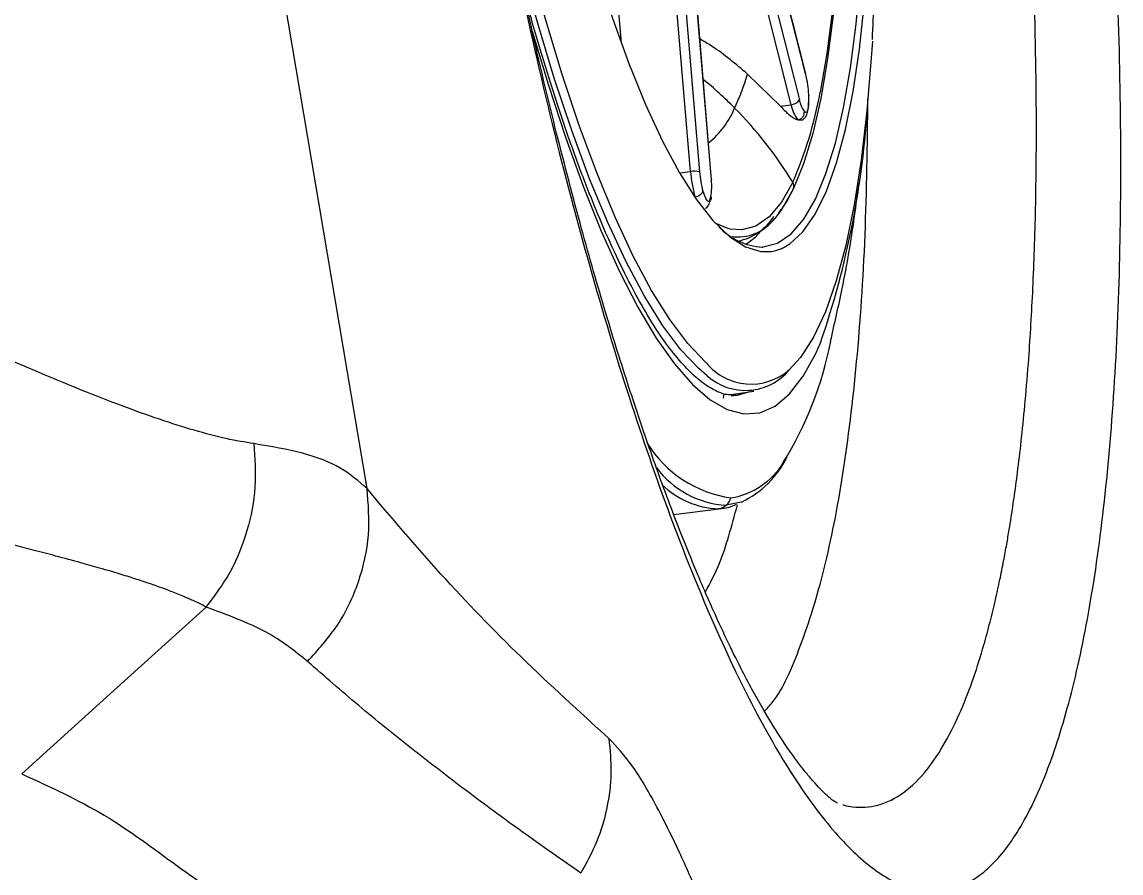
# Model space of a CAD drawing. Extents: x 943 to 1030, y 781 to 934.
# Drawn here: x 951.505 to 954.264, y 836.983 to 839.121 of the extents above; entities that cross this region are included whole.
import ezdxf

# ---------------------------------------------------------------- set-up
doc = ezdxf.new("R2010")
doc.units = 0
doc.header["$MEASUREMENT"] = 0
doc.layers.add('1', color=4, linetype='Continuous')

# ---------------------------------------------------------------- blocks, each defined once
blk = doc.blocks.new('AIRA')
at = {"layer": '1', "color": 3, "linetype": 'Continuous', "lineweight": 25}
for p, q in [((10.2955, 35.8245), (10.0346, 36.8575)), ((10.2955, 35.8221), (10.0346, 36.8551)), ((10.0183, 36.7926), (10.2792, 35.7595)), ((10.0057, 35.5797), (9.9075, 36.761)), ((9.9302, 36.76), (10.0284, 35.5787)), ((10.2586, 35.7474), (9.9977, 36.7804)), ((10.0582, 35.5582), (9.96, 36.7395)), ((10.0588, 35.5574), (9.9606, 36.7387)), ((9.1936, 34.7827), (8.9748, 36.0821)), ((9.8229, 36.0108), (9.8319, 35.9019)), ((10.2317, 35.7433), (10.1492, 35.8242)), ((10.2317, 35.7433), (10.2586, 35.7474)), ((10.2752, 35.709), (10.2875, 35.7094)), ((10.4351, 35.6046), (10.4411, 35.6524)), ((9.9787, 35.5765), (10.0057, 35.5797)), ((10.0886, 35.0098), (10.0906, 35.0206)), ((10.1022, 35.0188), (10.1648, 35.0279)), ((10.1236, 35.0178), (10.1551, 35.0265)), ((10.1077, 35.0162), (10.1254, 35.0185)), ((10.127, 35.0193), (10.1254, 35.0185)), ((10.1334, 34.7491), (10.0955, 34.7409)), ((9.9637, 34.7174), (10.0837, 34.7327)), ((10.0837, 34.7327), (10.0755, 34.7319))]:
    blk.add_line(p, q, dxfattribs=at)
at = {"layer": '1', "color": 3, "linetype": 'Continuous', "lineweight": 25, "flags": 128}
for points in [[(10.1886, 35.3899), (10.2245, 35.3992), (10.2585, 35.4225), (10.2902, 35.4596), (10.3195, 35.5103), (10.346, 35.5741), (10.3697, 35.6506), (10.3904, 35.7394), (10.4078, 35.8396), (10.422, 35.9507), (10.4327, 36.0718)], [(10.364, 35.9723), (10.3502, 35.8623), (10.3332, 35.7629), (10.313, 35.6749), (10.2897, 35.5988), (10.2637, 35.5353)], [(9.9746, 38.8532), (9.9782, 38.8446), (10.0185, 38.7397), (10.058, 38.6247), (10.0963, 38.5004), (10.1331, 38.3678), (10.1683, 38.2278), (10.2015, 38.0813), (10.2325, 37.9296), (10.2611, 37.7736), (10.2871, 37.6144), (10.3103, 37.4533), (10.3305, 37.2914), (10.3476, 37.1298), (10.3614, 36.9698), (10.3719, 36.8124), (10.3789, 36.6588), (10.3825, 36.5102), (10.3826, 36.3675), (10.3792, 36.2318), (10.3723, 36.1041), (10.362, 35.9853), (10.3484, 35.8763), (10.3316, 35.7785)], [(10.2354, 35.3863), (10.255, 35.3974), (10.2882, 35.4279), (10.3189, 35.4723), (10.3471, 35.5302), (10.3724, 35.6012), (10.3948, 35.6848), (10.414, 35.7803), (10.4299, 35.8872), (10.4424, 36.0046), (10.4514, 36.1316), (10.4568, 36.2674), (10.4587, 36.4111), (10.4569, 36.5614), (10.4515, 36.7174), (10.4426, 36.878), (10.4301, 37.0419), (10.4143, 37.2081), (10.3951, 37.3753)], [(9.5187, 37.3204), (9.541, 37.1535), (9.5663, 36.9879), (9.5945, 36.8249), (9.6252, 36.6657), (9.6583, 36.5114), (9.6936, 36.3632), (9.7307, 36.222), (9.7695, 36.089), (9.8097, 35.965), (9.8509, 35.851), (9.8929, 35.7477), (9.9353, 35.656), (9.9779, 35.5765), (10.0203, 35.5097), (10.0623, 35.4562), (10.1035, 35.4164), (10.1437, 35.3904), (10.1825, 35.3785), (10.2092, 35.3787)], [(10.0462, 35.0978), (10.0435, 35.1002), (9.9989, 35.147), (9.9536, 35.2073), (9.9079, 35.2807), (9.862, 35.3667), (9.8163, 35.4648), (9.7711, 35.5745), (9.7265, 35.695), (9.683, 35.8256), (9.6407, 35.9655), (9.5999, 36.1139), (9.5609, 36.2698), (9.5239, 36.4322), (9.4891, 36.6002), (9.4567, 36.7728), (9.427, 36.9488), (9.4002, 37.1273), (9.3763, 37.307)], [(10.048, 35.0665), (10.0265, 35.0843), (9.9816, 35.1314), (9.9361, 35.1921), (9.8901, 35.2659), (9.844, 35.3524), (9.798, 35.4512), (9.7525, 35.5615), (9.7077, 35.6828), (9.6638, 35.8142), (9.6213, 35.9549), (9.5802, 36.1042), (9.541, 36.261), (9.5103, 36.3947)], [(9.6082, 35.9324), (9.6481, 35.7987), (9.6917, 35.6657), (9.7363, 35.5425), (9.7817, 35.4298), (9.8276, 35.3283), (9.8736, 35.2385), (9.9197, 35.1609), (9.9654, 35.0961), (10.0105, 35.0444), (10.0548, 35.0061), (10.0979, 34.9815), (10.1398, 34.9706), (10.18, 34.9735), (10.2183, 34.9903), (10.2546, 35.0208), (10.2886, 35.0649), (10.3202, 35.1222), (10.3322, 35.1493)], [(10.4624, 35.9069), (10.4598, 35.8653), (10.4488, 35.7319), (10.4344, 35.6084), (10.4167, 35.4955), (10.3956, 35.394), (10.3715, 35.3044), (10.3444, 35.2273), (10.3144, 35.1632), (10.2819, 35.1124), (10.2526, 35.0803)], [(10.2955, 35.8221), (10.2956, 35.8239), (10.2955, 35.8245)], [(10.0582, 35.5582), (10.0588, 35.5575), (10.0588, 35.5574)], [(10.2626, 35.5523), (10.2341, 35.5023), (10.2032, 35.4655), (10.1701, 35.4423), (10.135, 35.4327), (10.1051, 35.435)], [(10.2637, 35.5353), (10.2349, 35.4848), (10.2172, 35.4618)], [(10.1051, 35.435), (10.0983, 35.4368), (10.0681, 35.4498)], [(10.1913, 35.4393), (10.1672, 35.4126), (10.1459, 35.3962)], [(10.2092, 35.3787), (10.2197, 35.3809), (10.2354, 35.3863)], [(10.1159, 35.0171), (10.1175, 35.0172), (10.1236, 35.0178)], [(8.7894, 34.4851), (8.5579, 34.2751), (8.3272, 34.0658)]]:
    blk.add_lwpolyline(points, dxfattribs=at)
at = {"layer": '1', "color": 3, "linetype": 'Continuous', "lineweight": 25}
for centre, radius, start, end in [((9.5543, 36.0033), 0.6213, 334.8281, 343.247), ((10.0374, 35.7589), 0.2657, 2.9345, 13.7658), ((9.3746, 35.0049), 1.0439, 44.6972, 50.5582), ((9.3084, 35.9672), 1.0404, 336.5024, 349.5505), ((9.9098, 35.8252), 0.224, 309.0785, 337.3967), ((9.3966, 35.0256), 1.0136, 31.3087, 44.739), ((10.2575, 35.7727), 0.0254, 272.425, 328.6861), ((10.3433, 35.7613), 0.0859, 189.3036, 217.4766), ((10.3436, 35.7701), 0.0653, 189.3036, 217.4766), ((8.2186, 35.8781), 2.2357, 340.9753, 356.7834), ((10.015, 35.5307), 0.0498, 74.4071, 100.8182), ((10.3337, 35.6052), 0.329, 184.4484, 195.7329), ((10.2778, 35.5981), 0.2501, 184.4484, 195.7329), ((9.9083, 35.5414), 0.1509, 350.5095, 6.4003), ((10.2475, 35.5429), 0.0178, 334.9977, 32.2051), ((10.0986, 35.5395), 0.1373, 281.1485, 328.2809), ((10.1951, 35.5516), 0.1621, 223.2809, 266.753), ((10.1245, 35.5306), 0.1155, 261.2967, 323.4424), ((10.1825, 35.4866), 0.0969, 272.0131, 273.5795), ((9.4663, 35.3261), 0.9084, 328.2562, 349.0451), ((10.158, 35.1906), 0.1453, 219.7201, 310.609), ((10.1438, 35.1719), 0.1425, 227.7551, 320.5452), ((10.1489, 35.053), 0.2964, 211.718, 261.9668), ((10.0283, 34.9709), 0.2455, 295.3699, 333.7587), ((10.1103, 34.9776), 0.2372, 216.6707, 266.4115), ((10.0768, 34.9467), 0.1897, 279.3142, 328.7118), ((10.0845, 34.9462), 0.2145, 225.4377, 267.5953), ((10.0697, 34.7705), 0.0393, 310.9633, 343.7485), ((10.0707, 34.7694), 0.0378, 277.3178, 310.9369)]:
    blk.add_arc(centre, radius, start, end, dxfattribs=at)
for points, knots in [([(10.4624, 35.9111), (10.4656, 35.9765), (10.4722, 36.1076), (10.4739, 36.3066), (10.4708, 36.5033), (10.4631, 36.6953), (10.4514, 36.8843), (10.4358, 37.0716), (10.4195, 37.2346), (10.407, 37.3351), (10.4022, 37.3737)], [0, 0, 0, 0, 0.142721, 0.286039, 0.42127, 0.551118, 0.677378, 0.801276, 0.923707, 1, 1, 1, 1]), ([(9.5517, 36.1728), (9.5796, 36.0433), (9.6352, 35.7852), (9.728, 35.4239), (9.8257, 35.0876), (9.9278, 34.7815), (10.0328, 34.5096), (10.1391, 34.2757), (10.2455, 34.0828), (10.3506, 33.9335), (10.4531, 33.8299), (10.5518, 33.7731), (10.6455, 33.7643), (10.733, 33.8033), (10.813, 33.8895), (10.8846, 34.022), (10.9467, 34.1992), (10.9985, 34.4176), (11.039, 34.6758), (11.0675, 34.9696), (11.0841, 35.2952), (11.0883, 35.6481), (11.0802, 36.0235), (11.0599, 36.4164), (11.0289, 36.8214), (10.9992, 37.0967), (10.9844, 37.2344)], [0, 0, 0, 0, 0.041918, 0.083555, 0.125087, 0.166849, 0.208535, 0.250098, 0.291827, 0.333521, 0.375107, 0.416819, 0.458521, 0.500124, 0.54182, 0.583519, 0.625153, 0.666897, 0.708426, 0.750188, 0.791792, 0.833475, 0.875197, 0.916725, 0.958348, 1, 1, 1, 1]), ([(10.3884, 33.9884), (10.3894, 33.9881), (10.3976, 33.9856), (10.4273, 33.9808), (10.4791, 33.9834), (10.5414, 34.0146), (10.598, 34.0705), (10.6452, 34.1414), (10.6842, 34.2209), (10.7161, 34.3036), (10.7399, 34.3794), (10.7577, 34.4451), (10.771, 34.5001), (10.7823, 34.5516), (10.7917, 34.5988), (10.7995, 34.641), (10.8058, 34.6776), (10.8123, 34.7182), (10.8198, 34.7687), (10.8287, 34.8355), (10.8379, 34.9143), (10.847, 35.0062), (10.8548, 35.1011), (10.861, 35.1961), (10.8658, 35.2877), (10.8697, 35.3851), (10.8724, 35.4832), (10.8737, 35.5661), (10.8744, 35.6483), (10.8744, 35.7314), (10.8733, 35.8376), (10.871, 35.9569), (10.8678, 36.0581), (10.8649, 36.1331), (10.8632, 36.1742), (10.8612, 36.2174), (10.859, 36.2627), (10.8565, 36.31), (10.8538, 36.3594), (10.8488, 36.4435), (10.8405, 36.5677), (10.8271, 36.7386), (10.8113, 36.9134), (10.7947, 37.0771), (10.7834, 37.1772), (10.7783, 37.2227)], [0, 0, 0, 0, 0.002401, 0.019978, 0.073025, 0.132991, 0.18651, 0.234954, 0.278321, 0.316612, 0.349826, 0.371595, 0.391271, 0.408855, 0.424347, 0.437747, 0.449054, 0.45827, 0.474678, 0.493725, 0.515412, 0.539737, 0.566699, 0.587844, 0.60974, 0.632386, 0.655781, 0.676405, 0.687354, 0.709543, 0.72982, 0.754483, 0.78353, 0.791377, 0.799588, 0.808162, 0.8171, 0.826401, 0.836065, 0.846092, 0.875538, 0.907916, 0.943845, 0.97454, 1, 1, 1, 1]), ([(10.3752, 33.9922), (10.3721, 33.9937), (10.3663, 33.9966), (10.3511, 34.0095), (10.3339, 34.026), (10.3156, 34.0455), (10.2963, 34.0681), (10.2713, 34.0999), (10.2362, 34.1497), (10.1888, 34.2262), (10.1434, 34.3093), (10.1009, 34.3944), (10.0612, 34.4797), (10.0155, 34.5856), (9.9628, 34.7178), (9.9071, 34.8697), (9.8496, 35.0402), (9.7915, 35.2266), (9.7306, 35.4391), (9.6677, 35.6798), (9.6071, 35.9317), (9.5701, 36.1086), (9.5528, 36.1912)], [0, 0, 0, 0, 0.056973, 0.105399, 0.144627, 0.174602, 0.199045, 0.223397, 0.272091, 0.323492, 0.379195, 0.414499, 0.453309, 0.498875, 0.551318, 0.610863, 0.666176, 0.726317, 0.79087, 0.860162, 0.934695, 1, 1, 1, 1]), ([(10.1181, 35.0184), (10.1113, 35.0181), (10.0964, 35.0173), (10.0684, 35.0275), (10.0345, 35.0486), (9.9972, 35.0825), (9.9584, 35.1276), (9.9183, 35.1843), (9.8773, 35.2526), (9.8355, 35.3323), (9.7935, 35.4228), (9.7515, 35.5238), (9.7099, 35.6347), (9.669, 35.7546), (9.629, 35.8837), (9.6008, 35.9803), (9.5865, 36.0355), (9.5846, 36.0429)], [0, 0, 0, 0, 0.058649, 0.128004, 0.201964, 0.272602, 0.342775, 0.413182, 0.484086, 0.555454, 0.627191, 0.699206, 0.771427, 0.843799, 0.916285, 0.988857, 1, 1, 1, 1]), ([(10.1492, 35.8242), (10.1202, 35.8489), (10.0825, 35.8809), (10.0392, 35.9066), (10.0293, 35.9126)], [0, 0, 0, 0, 0.770058, 1, 1, 1, 1]), ([(10.2878, 35.7096), (10.2909, 35.7122), (10.297, 35.7172), (10.3009, 35.7322), (10.3027, 35.7499), (10.3028, 35.7632), (10.3029, 35.7696)], [0, 0, 0, 0, 0.269959, 0.527571, 0.772263, 1, 1, 1, 1]), ([(10.2918, 35.7304), (10.2938, 35.7292), (10.2967, 35.7276), (10.2997, 35.7314), (10.3014, 35.7361), (10.3025, 35.7427), (10.3034, 35.7541), (10.303, 35.765), (10.3028, 35.7725)], [0, 0, 0, 0, 0.271453, 0.389532, 0.509236, 0.625997, 0.741669, 1, 1, 1, 1]), ([(10.3028, 35.7725), (10.3033, 35.7717), (10.304, 35.7708), (10.3029, 35.7698), (10.3027, 35.7696)], [0, 0, 0, 0, 0.809555, 1, 1, 1, 1]), ([(10.1918, 34.2231), (10.1986, 34.2304), (10.2324, 34.2664), (10.2836, 34.3834), (10.3435, 34.5732), (10.3907, 34.8136), (10.4251, 35.0959), (10.4469, 35.411), (10.4499, 35.6459), (10.4514, 35.7617)], [0, 0, 0, 0, 0.040833, 0.201426, 0.36202, 0.522614, 0.683207, 0.843801, 1, 1, 1, 1]), ([(10.2317, 35.7433), (10.24, 35.7347), (10.2558, 35.7182), (10.2689, 35.712), (10.2752, 35.709)], [0, 0, 0, 0, 0.522724, 1, 1, 1, 1]), ([(10.3576, 35.1538), (10.3676, 35.1976), (10.3914, 35.3019), (10.4143, 35.4334), (10.425, 35.5224), (10.4283, 35.5499)], [0, 0, 0, 0, 0.332799, 0.793433, 1, 1, 1, 1]), ([(10.0371, 35.5303), (10.0391, 35.524), (10.042, 35.515), (10.046, 35.508), (10.0488, 35.5053), (10.0513, 35.5047), (10.0544, 35.507), (10.056, 35.5126), (10.0571, 35.5165)], [0, 0, 0, 0, 0.271453, 0.389532, 0.509236, 0.625997, 0.741669, 1, 1, 1, 1]), ([(10.2275, 35.4758), (10.2316, 35.481), (10.2447, 35.4972), (10.256, 35.5199), (10.2637, 35.5353)], [0, 0, 0, 0, 0.31684, 1, 1, 1, 1]), ([(10.0438, 35.4868), (10.0461, 35.489), (10.0496, 35.4923), (10.0539, 35.5002), (10.0557, 35.505), (10.0565, 35.5074)], [0, 0, 0, 0, 0.514151, 0.760584, 1, 1, 1, 1]), ([(10.0571, 35.5165), (10.0575, 35.5143), (10.0581, 35.5112), (10.0566, 35.5084), (10.0562, 35.5075)], [0, 0, 0, 0, 0.677246, 1, 1, 1, 1]), ([(8.9097, 34.8958), (8.887, 34.8995), (8.8406, 34.9071), (8.7608, 34.9283), (8.6739, 34.9558), (8.58, 34.9894), (8.4826, 35.0274), (8.3792, 35.0703), (8.274, 35.1155), (8.164, 35.1635), (8.0457, 35.2149), (7.9604, 35.2508), (7.9139, 35.2703)], [0, 0, 0, 0, 0.097364, 0.199426, 0.300715, 0.400192, 0.503257, 0.596771, 0.698417, 0.792678, 0.88716, 1, 1, 1, 1]), ([(8.9097, 34.8958), (8.9121, 34.8595), (8.9169, 34.7861), (8.8951, 34.6761), (8.8542, 34.5721), (8.8108, 34.5138), (8.7894, 34.4851)], [0, 0, 0, 0, 0.246912, 0.500001, 0.75309, 1, 1, 1, 1]), ([(9.1936, 34.7827), (9.1731, 34.8007), (9.1324, 34.8365), (9.0372, 34.8741), (8.9521, 34.8886), (8.9097, 34.8958)], [0, 0, 0, 0, 0.337348, 0.669774, 1, 1, 1, 1]), ([(8.7894, 34.4851), (8.7894, 34.4851), (8.7894, 34.4851), (8.7894, 34.4851), (8.7894, 34.4851), (8.7893, 34.4851), (8.7888, 34.4854), (8.7801, 34.4907), (8.7621, 34.499), (8.7326, 34.5123), (8.701, 34.5249), (8.6661, 34.5378), (8.6299, 34.5501), (8.5914, 34.5625), (8.5552, 34.5735), (8.5164, 34.5848), (8.4709, 34.5976), (8.4163, 34.6123), (8.3601, 34.627), (8.307, 34.6406), (8.2456, 34.6562), (8.1771, 34.6734), (8.1069, 34.6912), (8.0547, 34.7045), (8.008, 34.7166), (7.9543, 34.7307), (7.8735, 34.7525), (7.7673, 34.7821), (7.6872, 34.8061), (7.6434, 34.8192)], [0, 0, 0, 0, 0.000001, 0.00001, 0.000035, 0.000135, 0.000563, 0.002423, 0.049315, 0.088729, 0.134624, 0.177059, 0.219111, 0.260617, 0.303375, 0.331459, 0.376028, 0.433233, 0.479625, 0.521472, 0.565757, 0.62799, 0.680614, 0.723733, 0.742273, 0.78156, 0.838358, 0.911625, 1, 1, 1, 1]), ([(9.0441, 34.3484), (9.0707, 34.3778), (9.1247, 34.4374), (9.1761, 34.5476), (9.2032, 34.6654), (9.1968, 34.744), (9.1936, 34.7827)], [0, 0, 0, 0, 0.246338, 0.5, 0.753662, 1, 1, 1, 1]), ([(9.8009, 34.1549), (9.7266, 34.2226), (9.5779, 34.3579), (9.376, 34.5672), (9.2544, 34.7109), (9.1936, 34.7827)], [0, 0, 0, 0, 0.333245, 0.66658, 1, 1, 1, 1]), ([(10.0431, 34.523), (10.0554, 34.5456), (10.0859, 34.6017), (10.1095, 34.6892), (10.1236, 34.7416)], [0, 0, 0, 0, 0.401648, 1, 1, 1, 1]), ([(10.081, 34.7328), (10.0875, 34.7335), (10.1015, 34.7348), (10.1146, 34.7406), (10.1217, 34.7438)], [0, 0, 0, 0, 0.457231, 1, 1, 1, 1]), ([(9.0441, 34.3484), (9.0125, 34.3742), (8.9489, 34.4262), (8.8427, 34.4654), (8.7894, 34.485)], [0, 0, 0, 0, 0.4976592, 1, 1, 1, 1]), ([(9.7304, 33.8169), (9.6813, 33.8511), (9.5832, 33.9195), (9.4419, 34.0237), (9.3048, 34.1296), (9.1716, 34.2371), (9.0867, 34.3113), (9.0441, 34.3484)], [0, 0, 0, 0, 0.199738, 0.399531, 0.599374, 0.799374, 1, 1, 1, 1]), ([(9.8009, 34.1549), (9.8037, 34.1261), (9.8093, 34.0681), (9.7979, 33.9802), (9.7731, 33.8946), (9.7445, 33.8427), (9.7304, 33.8169)], [0, 0, 0, 0, 0.248013, 0.5, 0.751987, 1, 1, 1, 1]), ([(10.3841, 32.6771), (10.3591, 32.767), (10.3093, 32.9464), (10.2323, 33.1953), (10.155, 33.4266), (10.0865, 33.6125), (10.0276, 33.7586), (9.9781, 33.8707), (9.922, 33.9848), (9.8609, 34.0909), (9.8207, 34.1338), (9.8009, 34.1549)], [0, 0, 0, 0, 0.1255704, 0.2504868, 0.3749645, 0.5002854, 0.5838086, 0.6671868, 0.7503629, 0.876941, 1, 1, 1, 1]), ([(8.3272, 34.0658), (8.3979, 34.0334), (8.5396, 33.9686), (8.7146, 33.8343), (8.8981, 33.7093), (9.0814, 33.5858), (9.2667, 33.4639), (9.3918, 33.3836), (9.4543, 33.3435)], [0, 0, 0, 0, 0.1663231, 0.3330883, 0.4995821, 0.6663226, 0.8331321, 1, 1, 1, 1])]:
    blk.add_open_spline(points, degree=3, knots=knots, dxfattribs=at)
for points in [[(10.2752, 35.709), (10.2775, 35.7097), (10.2823, 35.7111), (10.2879, 35.7163), (10.2915, 35.723), (10.2917, 35.7279), (10.2918, 35.7304)], [(10.017, 35.516), (10.0195, 35.5165), (10.0243, 35.5176), (10.0307, 35.5212), (10.0355, 35.5256), (10.0365, 35.5288), (10.0371, 35.5303)]]:
    blk.add_open_spline(points, degree=3, dxfattribs=at)

msp = doc.modelspace()

# ---------------------------------------------------------------- block references
at = {"layer": '1'}
msp.add_blockref('AIRA', (943.1775, 803.1658), dxfattribs=at)

doc.saveas('drawing.dxf')
